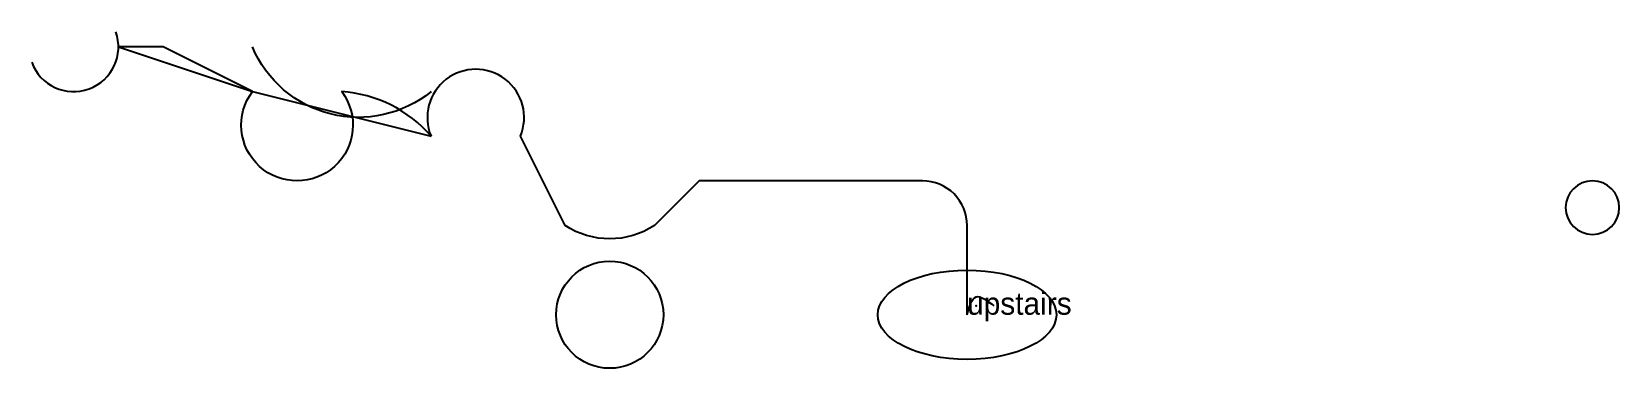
# Model space of a CAD drawing. Header units: metres. Extents: x -105 to 73, y -111 to 32.
# Drawn here: x -104.7 to 73, y -6 to 31.7 of the extents above; entities outside this region: 1.
import ezdxf

# ---------------------------------------------------------------- set-up
doc = ezdxf.new("R2010")
doc.units = ezdxf.units.M

msp = doc.modelspace()

# ---------------------------------------------------------------- linework, layer by layer
at = {"extrusion": (0, 0, -1)}
msp.add_lwpolyline([(60, 25, 0.5), (80, 30)], format="xyb", dxfattribs=at)
for points in [[(-35, 10, -0.3), (-45, 10), (-50, 20, 1.5), (-60, 20)], [(0, 0), (0, 10, 0.414214), (-5, 15), (-30, 15), (-35, 10)]]:
    msp.add_lwpolyline(points, format="xyb")
msp.add_lwpolyline([(-60, 20, 0.2), (-70, 25, -2), (-80, 25)], format="xyb", close=True)
msp.add_polyline3d([(-80, 25, 0), (-90, 30, 1), (-95, 30, 2)], close=True)
msp.add_circle((-70, 12), 3, dxfattribs=at)
msp.add_circle((-40, 0), 6)
msp.add_arc((-100, 30), 5, 200, 20)
at = {"extrusion": (0.3, 0.2, 0.9)}
msp.add_arc((-110, 30), 4, 30, 150, dxfattribs=at)
msp.add_ellipse((0, 0), major_axis=(10, 0), ratio=0.5)
msp.add_spline([(0, 0), (1, 2), (3, 1)], degree=3)
msp.add_point((1, 1))

# ---------------------------------------------------------------- texts
msp.add_text('upstairs', height=2.5).set_placement((0, 0))

doc.saveas('drawing.dxf')
